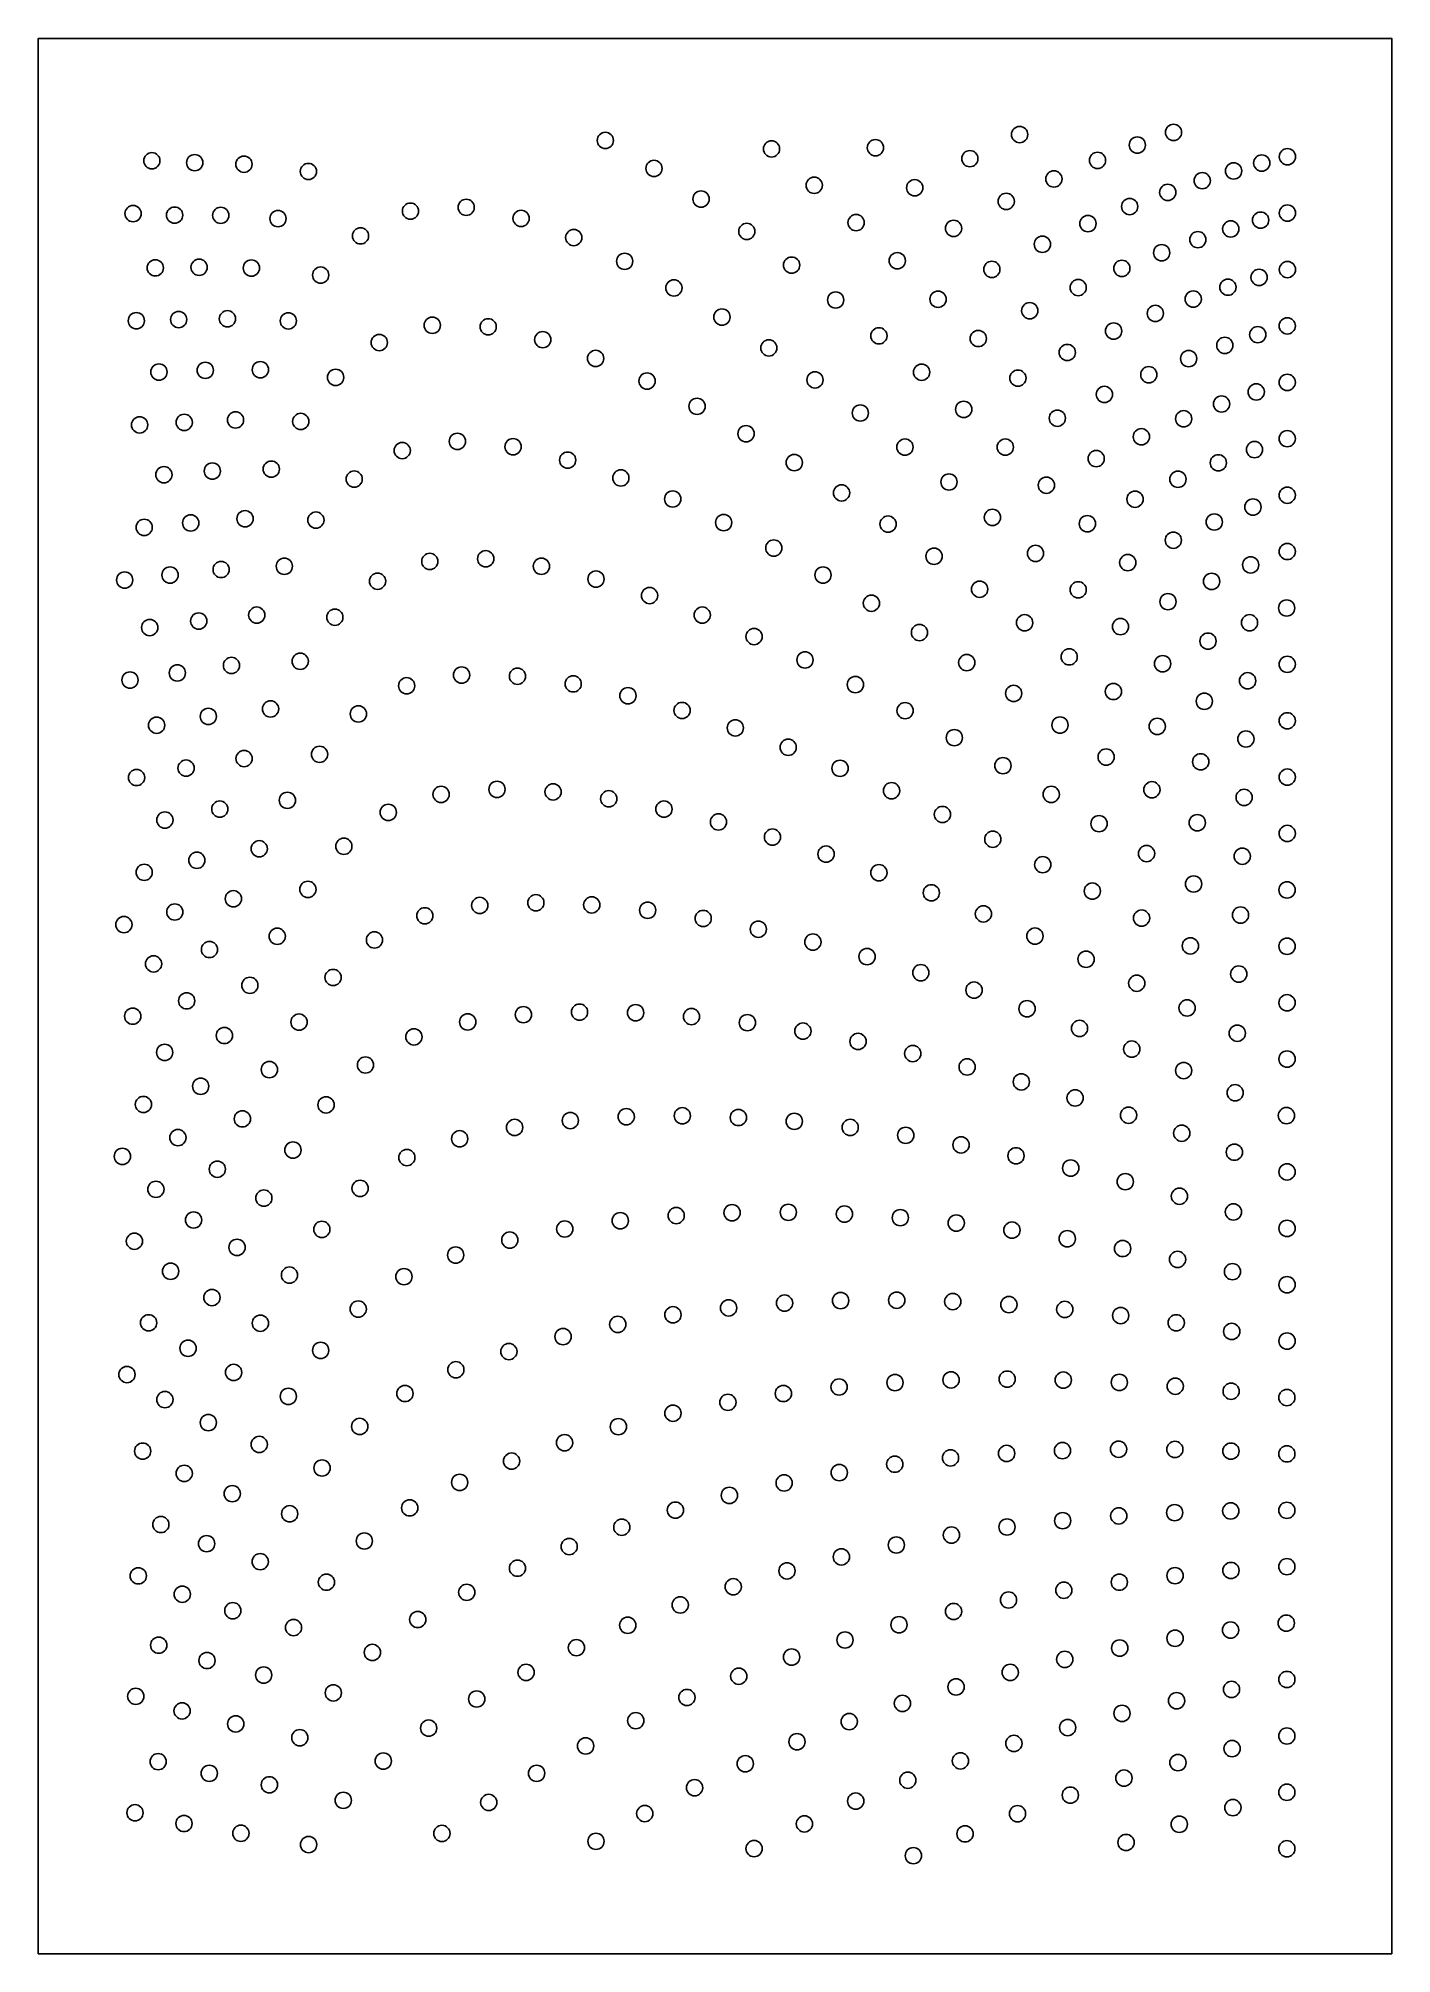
# Model space of a CAD drawing. Header units: millimetres. Extents: x 2005 to 2712, y -1275 to -275.
import ezdxf

# ---------------------------------------------------------------- set-up
doc = ezdxf.new("R2010")
doc.units = ezdxf.units.MM
doc.header["$MEASUREMENT"] = 0
doc.layers.add('Défaut', color=18, linetype='Continuous', true_color=0x000000)

msp = doc.modelspace()

# ---------------------------------------------------------------- linework, layer by layer
at = {"layer": 'Défaut'}
msp.add_lwpolyline([(2005, -1274.8), (2712, -1274.8), (2712, -274.8), (2005, -274.8)], close=True, dxfattribs=at)
for centre in [(2598, -323.9), (2301.2, -328.1), (2388, -332.5), (2442.3, -331.9), (2517.6, -325), (2579.1, -330.5), (2064.3, -338.7), (2086.7, -339.7), (2112.4, -340.5), (2326.6, -342.7), (2491.6, -337.6), (2558.3, -338.5), (2629.4, -344), (2644.1, -339.9), (2657.5, -336.6), (2146.1, -344.3), (2410.3, -351.5), (2462.8, -352.8), (2535.5, -348.2), (2613, -349.1), (2228.5, -363), (2351.2, -358.7), (2510.6, -359.9), (2575.1, -362.6), (2595, -355.2), (2054.5, -366.3), (2076.2, -367.1), (2100.3, -367.2), (2130.2, -368.9), (2199.4, -365), (2257.2, -368.8), (2432.2, -371), (2483.1, -374), (2553.3, -371.5), (2643.5, -369.7), (2657.5, -366), (2173.3, -377.9), (2284.7, -378.8), (2375.1, -375.6), (2529.5, -382.3), (2610.7, -379.9), (2627.9, -374.3), (2311.3, -391.2), (2398.5, -393.2), (2453.7, -390.9), (2591.8, -386.7), (2066.1, -394.6), (2089, -394.3), (2116.3, -394.7), (2152.5, -398.4), (2503.1, -395.4), (2571, -394.9), (2642.7, -399.6), (2657.5, -395.5), (2337, -405.1), (2421.5, -411.4), (2475, -411), (2548.2, -404.9), (2608.3, -410.9), (2626.4, -404.7), (2056.2, -422.2), (2078.3, -421.6), (2103.8, -421.2), (2135.6, -422.3), (2362.1, -420.3), (2522.9, -417), (2588.5, -418.4), (2183.1, -433.6), (2210.8, -424.6), (2240, -425.4), (2268.5, -432.1), (2444.1, -430.1), (2496, -431.5), (2566.7, -427.6), (2642, -429.5), (2657.4, -424.9), (2296.1, -441.9), (2386.6, -436.4), (2542.5, -438.8), (2605.9, -442), (2624.8, -435.1), (2068, -449), (2092.2, -448.1), (2121, -447.8), (2160.3, -451.8), (2323, -453.7), (2410.7, -453.1), (2466.4, -449.1), (2516.7, -452.2), (2585.1, -450.4), (2561.9, -460.7), (2641.2, -459.4), (2657.4, -454.4), (2108, -474), (2349.1, -466.9), (2434.4, -470.4), (2488.4, -468.5), (2537.3, -473.1), (2603.3, -473.4), (2623.1, -465.7), (2057.9, -476.6), (2081.2, -475.3), (2142.1, -474.8), (2374.7, -481.2), (2581.2, -482.8), (2657.4, -483.8), (2195.1, -490), (2223.9, -485.2), (2253, -488), (2457.7, -488.2), (2510.1, -488.2), (2557.6, -494.2), (2640.3, -489.5), (2070.6, -502.6), (2095.9, -500.7), (2126.7, -499.7), (2281.5, -495), (2399.9, -496.3), (2621.4, -496.4), (2170, -504.9), (2309.3, -504.3), (2424.6, -512.1), (2480.7, -506.4), (2531.6, -508.1), (2600.3, -505), (2657.4, -513.3), (2336.4, -515.3), (2577.9, -515.4), (2639.5, -519.5), (2060.3, -530.1), (2084.6, -527.8), (2113, -525.6), (2150, -526.3), (2363, -527.6), (2448.9, -528.4), (2503.4, -524.9), (2553, -528.2), (2619.3, -527.3), (2389.2, -540.9), (2525.9, -543.7), (2597.9, -536.8), (2657.4, -542.7), (2100.5, -552.1), (2133.5, -550.4), (2209.5, -547.9), (2238.7, -546.5), (2267.8, -550.4), (2472.9, -545.2), (2574.1, -548.5), (2638.3, -549.7), (2050.1, -557.6), (2073.8, -555), (2182.2, -558.2), (2296.3, -557.1), (2414.9, -555), (2496.7, -562.4), (2548.2, -562.7), (2617.9, -558.3), (2324.3, -565.7), (2440.2, -569.7), (2595.1, -568.9), (2657.1, -572.2), (2063.2, -582.4), (2088.8, -579), (2119.1, -575.9), (2159.9, -577), (2351.8, -575.9), (2520.2, -579.9), (2570.3, -581.9), (2637.7, -579.9), (2378.9, -587.1), (2465.3, -585), (2616, -589.5), (2105.9, -602.2), (2141.8, -600), (2405.5, -599.3), (2490, -600.7), (2543.5, -597.7), (2592.3, -601.3), (2657.4, -601.6), (2052.9, -609.8), (2077.6, -606.1), (2197.4, -612.8), (2226.1, -607.2), (2255.3, -607.8), (2284.4, -611.8), (2431.8, -612.2), (2636.7, -610.2), (2313, -618), (2514.5, -616.8), (2566.6, -615.8), (2614.1, -620.9), (2066.8, -633.4), (2093.8, -628.8), (2126.3, -624.9), (2172.2, -627.5), (2341.3, -625.7), (2457.8, -625.8), (2538.7, -633.3), (2589.5, -634), (2657.4, -631.1), (2369.1, -634.8), (2483.5, -639.9), (2635.8, -640.6), (2112.5, -650.8), (2151.9, -648.6), (2396.7, -644.9), (2562.8, -650), (2612.2, -652.5), (2056.3, -660.7), (2082.2, -655.8), (2423.8, -655.9), (2508.9, -654.5), (2657.4, -660.5), (2135.1, -672.6), (2215.4, -669.5), (2244.6, -666.9), (2273.9, -668.2), (2303, -671.8), (2450.7, -667.6), (2534.1, -669.5), (2586.7, -667.1), (2634.9, -671.1), (2071.1, -682.9), (2099.8, -677.2), (2187.8, -678.9), (2331.8, -677.2), (2360.3, -683.9), (2477.3, -680), (2388.5, -691.8), (2503.6, -692.9), (2559.1, -684.8), (2610.4, -684.3), (2657.4, -689.9), (2087.8, -703.9), (2120.4, -697.9), (2164.6, -696.6), (2416.5, -700.7), (2583.9, -700.4), (2633.9, -701.8), (2060.3, -710.2), (2444.1, -710.4), (2529.7, -706.2), (2106.9, -724), (2145.8, -719.1), (2471.5, -720.9), (2555.6, -720), (2608.5, -716.3), (2657.3, -719.4), (2076.3, -730.9), (2206.9, -732.9), (2235.6, -727.5), (2264.9, -726.1), (2294.1, -727.2), (2323.3, -730), (2498.7, -731.9), (2581.3, -734.1), (2633, -732.5), (2049.7, -737.5), (2129.8, -743.6), (2352.3, -734.3), (2381.1, -739.9), (2525.6, -743.5), (2094.4, -750.5), (2180.6, -745.5), (2409.6, -746.6), (2437.9, -754.2), (2606.8, -748.6), (2657.3, -748.8), (2065.2, -758), (2466, -762.6), (2552.3, -755.6), (2632.1, -763.3), (2115.5, -769.2), (2159, -765.1), (2493.8, -771.7), (2578.8, -768.1), (2082.5, -777.3), (2287.7, -783.2), (2317, -783.5), (2521.5, -781.4), (2605.1, -781), (2657.3, -778.3), (2054.3, -785.3), (2141.2, -788.4), (2229.3, -788.3), (2258.4, -784.5), (2346.2, -785.5), (2375.4, -788.7), (2404.4, -793.1), (2548.9, -791.7), (2631.3, -794.2), (2071, -804.2), (2102.2, -795.4), (2201.2, -796.1), (2433.2, -798.5), (2576.2, -802.5), (2125.7, -813.2), (2175.9, -810.8), (2461.8, -804.8), (2490.2, -811.8), (2603.3, -813.7), (2657.3, -807.7), (2089.8, -821.9), (2518.5, -819.6), (2059.9, -831.4), (2155.3, -831.6), (2546.6, -828), (2630.2, -825.3), (2111.6, -838.9), (2253.8, -843.4), (2282.9, -839.8), (2312.1, -837.8), (2341.4, -837.3), (2370.7, -838.2), (2399.9, -840.2), (2429.1, -843.4), (2574.5, -837), (2657, -837.2), (2077.9, -848.7), (2225.1, -849.3), (2458.1, -847.5), (2487, -852.5), (2602.3, -846.4), (2048.9, -858.5), (2138, -855.2), (2197.5, -859.1), (2515.7, -858.2), (2629.8, -856.3), (2098.5, -865.2), (2544.3, -864.6), (2572.8, -871.7), (2657.3, -866.6), (2066.4, -875.7), (2122.8, -880.3), (2173.1, -875.2), (2601.1, -879.3), (2086.1, -891.7), (2309, -892.1), (2338.2, -889.4), (2367.4, -887.9), (2396.8, -887.7), (2426.1, -888.6), (2455.3, -890.5), (2484.5, -893.3), (2629.3, -887.5), (2055.2, -902.8), (2153.1, -896.6), (2251.3, -902.2), (2280, -896.4), (2513.6, -897), (2542.5, -901.5), (2657.3, -896.1), (2108.8, -906), (2223, -910), (2571.4, -906.6), (2600.1, -912.3), (2074.1, -918.5), (2136.2, -920.5), (2196, -921.3), (2628.8, -918.7), (2095.7, -932.2), (2424.1, -933.8), (2453.4, -933.6), (2657.3, -925.5), (2172.1, -938.2), (2336.5, -941.2), (2365.6, -937.6), (2394.8, -935.1), (2482.7, -934.3), (2512, -935.9), (2541.2, -938.4), (2570.4, -941.6), (2062.6, -945.4), (2121, -945.6), (2279.1, -952.6), (2307.7, -946.2), (2599.4, -945.4), (2628.4, -949.9), (2083.2, -958.7), (2152.5, -959.8), (2250.8, -960.4), (2657.3, -954.9), (2051.3, -972.4), (2107, -971.3), (2223.1, -969.9), (2135.6, -983.8), (2196.5, -982.3), (2394.2, -982.3), (2423.3, -978.9), (2452.5, -976.6), (2481.8, -975.2), (2511.1, -974.8), (2540.4, -975.3), (2569.7, -976.5), (2598.9, -978.5), (2628.1, -981.1), (2071.1, -985.5), (2336.5, -992.6), (2365.2, -986.9), (2657.2, -984.4), (2093.8, -997.5), (2172.9, -999.5), (2308, -999.6), (2059.5, -1012.4), (2120.4, -1008.9), (2279.9, -1008), (2510.8, -1013.6), (2540, -1012.1), (2569.3, -1011.4), (2598.7, -1011.5), (2628, -1012.4), (2657.2, -1013.8), (2081.2, -1024), (2153.2, -1021.2), (2252.2, -1017.6), (2423.4, -1023.6), (2452.4, -1019.2), (2481.5, -1015.9), (2225.1, -1028.7), (2394.6, -1029), (2106.3, -1034.6), (2199, -1042), (2337.8, -1043.2), (2366, -1035.5), (2627.9, -1043.6), (2657.2, -1043.3), (2069, -1050.7), (2136.3, -1045.1), (2309.8, -1052.1), (2511, -1052), (2540.1, -1048.7), (2569.4, -1046.2), (2598.6, -1044.5), (2092.9, -1060.7), (2175.3, -1059.3), (2282.3, -1062.2), (2453.2, -1061.4), (2482, -1056.2), (2120.9, -1070.1), (2255.3, -1073.5), (2424.5, -1067.6), (2657.2, -1072.7), (2057.2, -1077.5), (2155.5, -1080.8), (2368, -1083.2), (2396.1, -1074.9), (2569.7, -1080.8), (2598.8, -1077.4), (2628, -1074.7), (2080.2, -1087.1), (2228.8, -1086.1), (2340.3, -1092.7), (2511.8, -1090.1), (2540.7, -1085), (2106.6, -1095.7), (2203.2, -1100.3), (2312.9, -1103.3), (2454.6, -1103), (2483.1, -1096.1), (2656.9, -1102.2), (2067.9, -1113.7), (2138.3, -1104.5), (2426.4, -1111), (2598.8, -1110.1), (2627.8, -1105.8), (2093.1, -1121.7), (2179.5, -1117.5), (2286.1, -1115), (2398.5, -1119.9), (2541.2, -1121.1), (2569.9, -1115.2), (2122.7, -1129.3), (2259.8, -1127.9), (2370.9, -1129.9), (2512.7, -1127.9), (2657.2, -1131.6), (2055.9, -1140.4), (2159.1, -1138.6), (2234, -1141.8), (2343.8, -1141), (2456.4, -1144.1), (2484.4, -1135.5), (2599.6, -1142.7), (2628.3, -1136.8), (2080.1, -1148), (2317.1, -1153.1), (2428.6, -1153.6), (2571.1, -1149.3), (2108.1, -1154.8), (2141.6, -1162), (2208.9, -1157), (2401.3, -1164.1), (2542.7, -1156.7), (2657.2, -1161.1), (2185.2, -1174.2), (2290.9, -1166.3), (2486.7, -1174.1), (2514.6, -1165), (2628.6, -1167.7), (2067.6, -1174.5), (2094.3, -1180.6), (2265.3, -1180.6), (2374.3, -1175.6), (2459.2, -1184.2), (2572.1, -1183.1), (2600.3, -1175), (2125.7, -1186.6), (2347.8, -1188.1), (2544.1, -1192), (2657.2, -1190.5), (2055.5, -1201.2), (2164.3, -1194.7), (2240.3, -1195.8), (2321.8, -1201.6), (2432, -1195.1), (2516.5, -1201.7), (2629, -1198.5), (2081.1, -1206.8), (2110.8, -1211.9), (2215.8, -1212), (2405.2, -1207), (2489.1, -1212.2), (2601, -1207.2), (2146.2, -1217.8), (2296.3, -1216.1), (2378.9, -1219.9), (2462.1, -1223.6), (2573.2, -1216.7), (2657.2, -1220)]:
    msp.add_circle(centre, 4.25, dxfattribs=at)

doc.saveas('drawing.dxf')
